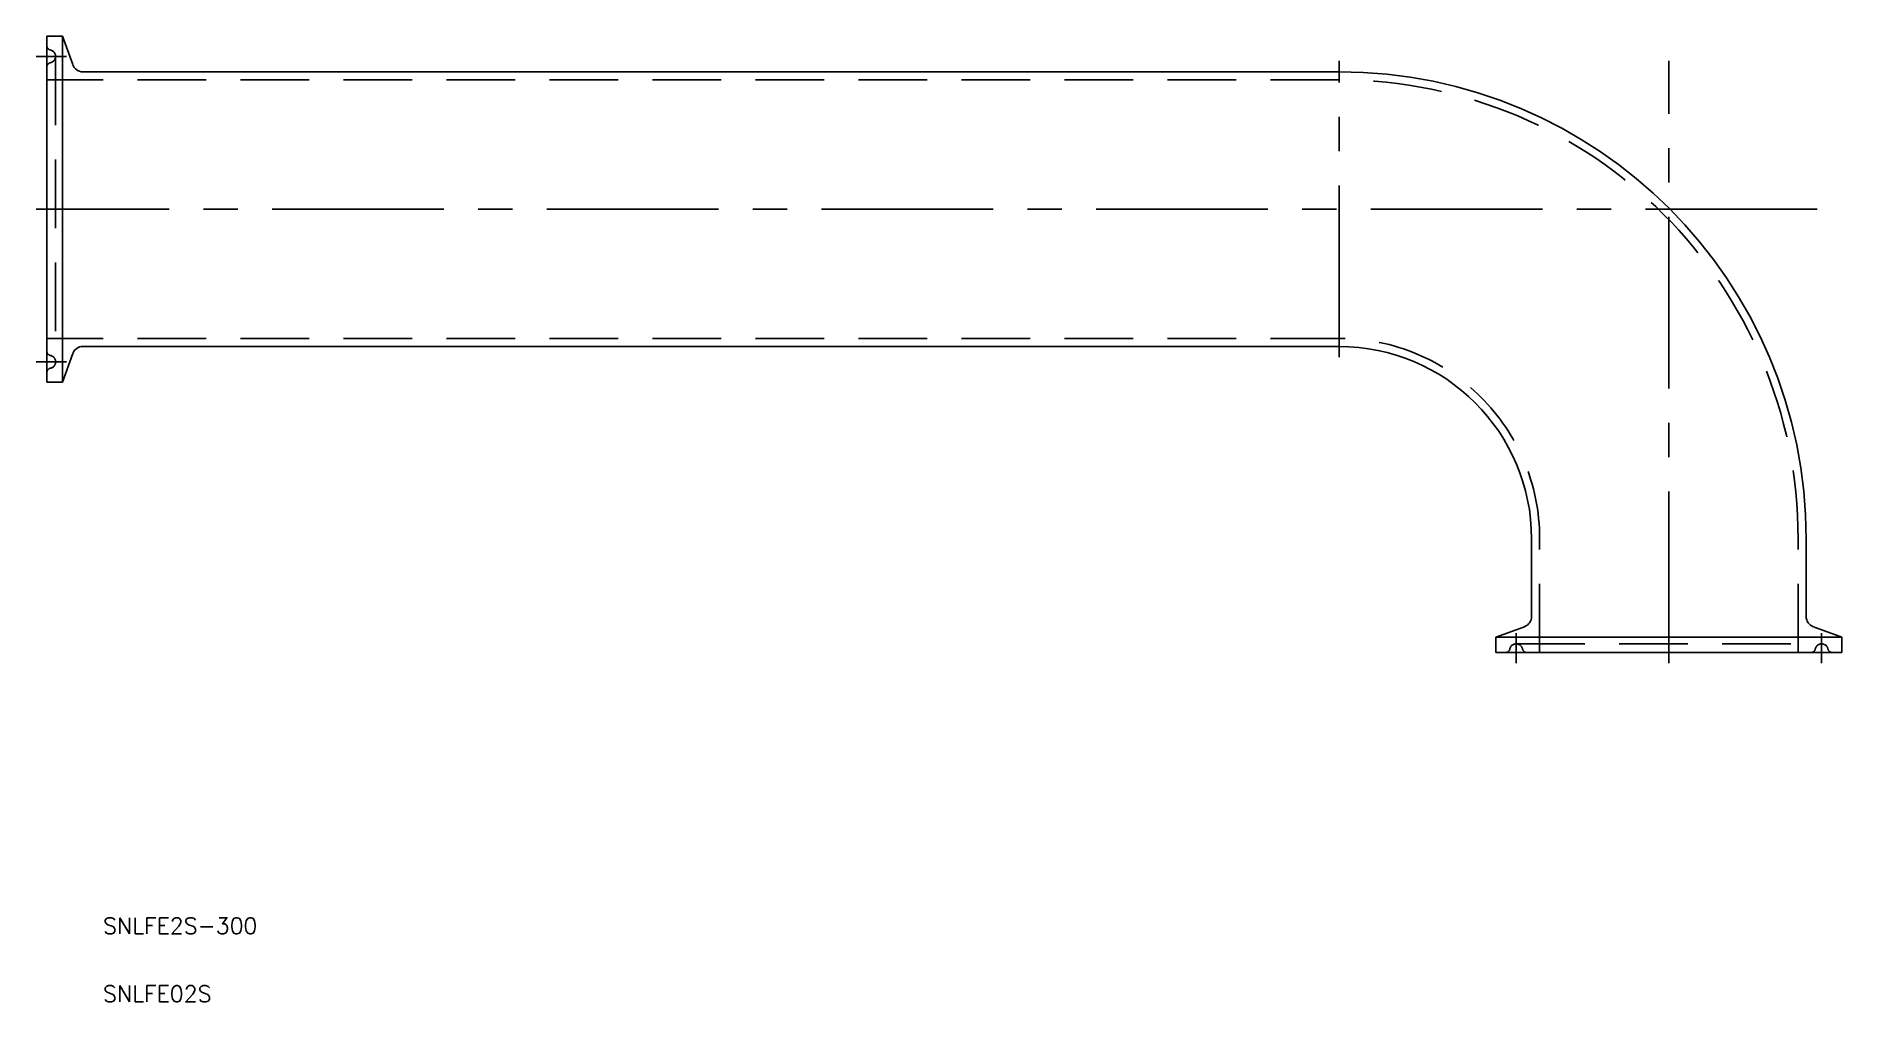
# Model space of a CAD drawing. Extents: x -302 to 32, y -65 to 114.
import ezdxf

# ---------------------------------------------------------------- set-up
doc = ezdxf.new("R2010")
doc.units = 0
doc.linetypes.add('CENTER', pattern=[50.8, 31.75, -6.35, 6.35, -6.35])
doc.linetypes.add('DASHED', pattern=[19.05, 12.7, -6.35])
doc.layers.get('0').update_dxf_attribs({"linetype": 'CONTINUOUS'})
doc.layers.add('CENTER', color=1, linetype='CENTER')
doc.styles.get("Standard").update_dxf_attribs({"font": 'txt.shx', "height": 3, "bigfont": 'bigfont.shx'})

msp = doc.modelspace()

# ---------------------------------------------------------------- linework, layer by layer
at = {"color": 7, "linetype": 'CONTINUOUS'}
for p, q in [((-300, 114), (-300, 50)), ((-300, 114), (-297.15, 114)), ((-297.15, 114), (-297.15, 50)), ((-297.15, 114), (-295.23, 108.72)), ((-61, 107.4), (-293.35, 107.4)), ((-297.15, 50), (-295.23, 55.28)), ((-61, 56.6), (-293.35, 56.6)), ((-300, 50), (-297.15, 50)), ((-25.4, 21), (-25.4, 6.65)), ((25.4, 21), (25.4, 6.65)), ((-32, 2.85), (-26.72, 4.77)), ((32, 2.85), (26.72, 4.77)), ((-32, 2.85), (32, 2.85)), ((-32, 0), (-32, 2.85)), ((-32, 0), (32, 0)), ((32, 0), (32, 2.85))]:
    msp.add_line(p, q, dxfattribs=at)
at = {"color": 3, "linetype": 'DASHED'}
for p, q in [((-298.4, 110.25), (-298.4, 53.75)), ((-61, 105.9), (-300, 105.9)), ((-61, 58.1), (-300, 58.1)), ((-23.9, 0), (-23.9, 21)), ((23.9, 0), (23.9, 21)), ((-28.25, 1.6), (28.25, 1.6))]:
    msp.add_line(p, q, dxfattribs=at)
for centre, radius, start, end in [((-299.2, 112.21), 0.8, 180, 258.463), ((-299.6, 110.25), 1.2, 281.537, 78.463), ((-299.2, 108.29), 0.8, 101.537, 180), ((-61, 21), 84.9, 0, 90), ((-61, 21), 37.1, 0, 90), ((-299.2, 55.71), 0.8, 180, 258.463), ((-299.6, 53.75), 1.2, 281.537, 78.463), ((-299.2, 51.79), 0.8, 101.537, 180), ((-30.21, 0.8), 0.8, 270, 348.463), ((-28.25, 0.4), 1.2, 11.537, 168.463), ((-26.29, 0.8), 0.8, 191.537, 270), ((26.29, 0.8), 0.8, 270, 348.463), ((28.25, 0.4), 1.2, 11.537, 168.463), ((30.21, 0.8), 0.8, 191.537, 270)]:
    msp.add_arc(centre, radius, start, end, dxfattribs=at)
at = {"color": 7, "linetype": 'CONTINUOUS'}
for centre, radius, start, end in [((-293.35, 109.4), 2, 200, 270), ((-61, 21), 86.4, 0, 90), ((-293.35, 54.6), 2, 90, 160), ((-61, 21), 35.6, 0, 90), ((-27.4, 6.65), 2, 290, 0), ((27.4, 6.65), 2, 180, 250)]:
    msp.add_arc(centre, radius, start, end, dxfattribs=at)
at = {"layer": 'CENTER', "color": 1, "linetype": 'CENTER'}
for p, q in [((-296.4, 110.25), (-302, 110.25)), ((-61, 54.6), (-61, 109.4)), ((0, -2), (0, 109.4)), ((27.4, 82), (-302, 82)), ((-296.4, 53.75), (-302, 53.75)), ((-28.25, 3.6), (-28.25, -2)), ((28.25, 3.6), (28.25, -2))]:
    msp.add_line(p, q, dxfattribs=at)

# ---------------------------------------------------------------- texts
at = {"color": 7, "linetype": 'CONTINUOUS'}
for s, p in [('SNLFE2S-300', (-289.61, -52.06)), ('SNLFE02S', (-289.61, -64.62))]:
    msp.add_text(s, height=3, dxfattribs=at).set_placement(p)

doc.saveas('drawing.dxf')
